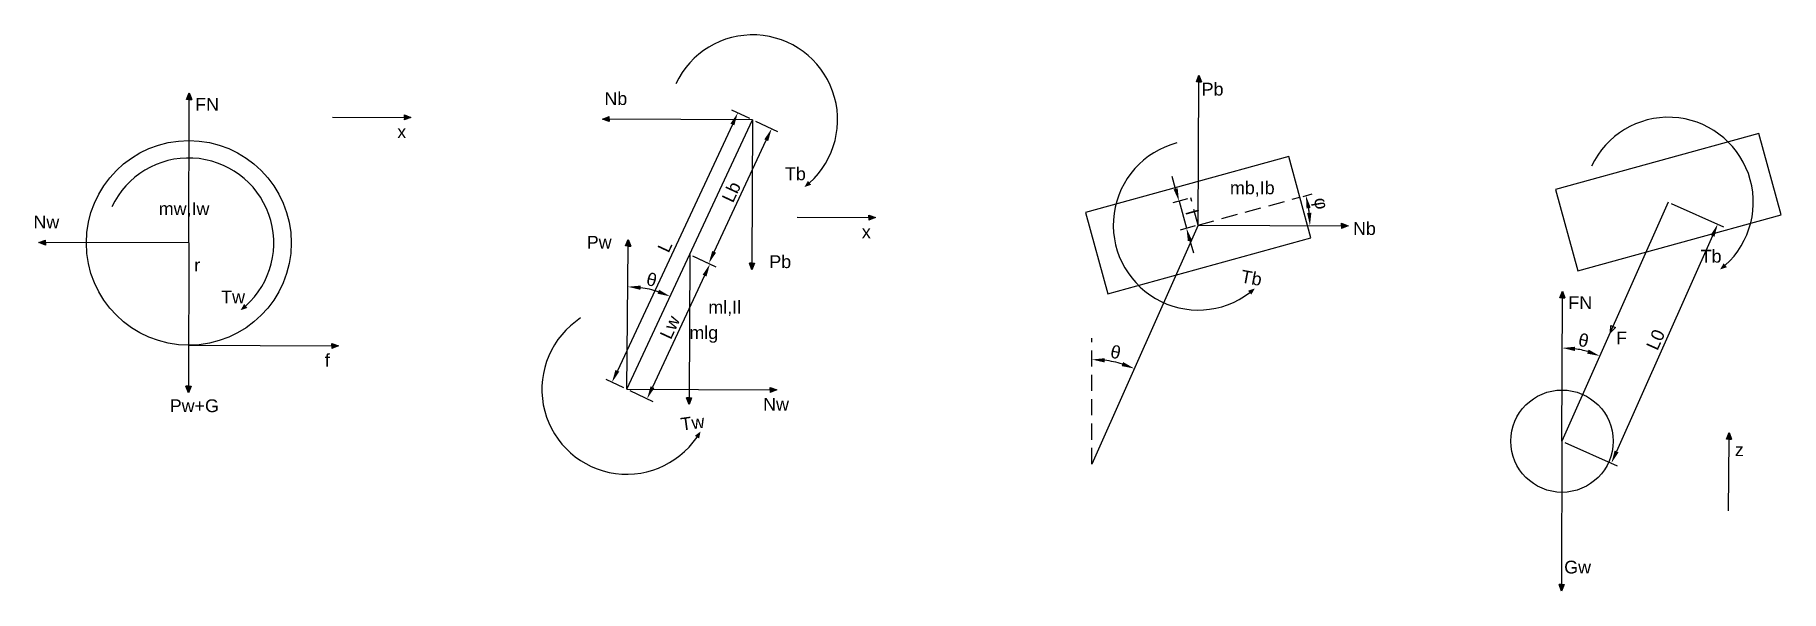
# Model space of a CAD drawing. Header units: millimetres. Extents: x 2712 to 3053, y 1642 to 1751.
import ezdxf

# ---------------------------------------------------------------- set-up
doc = ezdxf.new("R2010")
doc.units = ezdxf.units.MM
doc.linetypes.add('HIDDEN2', pattern=[4.7625, 3.175, -1.5875])
doc.layers.get('Defpoints').update_dxf_attribs({"linetype": 'HIDDEN2'})
doc.styles.add('Annotative', font='arial.ttf')
doc.styles.get("Standard").update_dxf_attribs({"font": 'arial.ttf'})
doc.dimstyles.new('ISO-25', dxfattribs={"dimtxt": 2.5, "dimasz": 2.5, "dimexe": 1.25, "dimexo": 0.625, "dimtad": 1, "dimtxsty": 'Standard', "dimcen": 2.5, "dimadec": 0, "dimazin": 0, "dimtfac": 1, "dimtmove": 0, "dimatfit": 3, "dimfxl": 1, "dimarcsym": 0})

# ---------------------------------------------------------------- blocks, each defined once
blk = doc.blocks.new('*D1')
at = {"color": 0, "lineweight": -2, "transparency": 16777216}
for p, q in [((2840.44, 1707.9), (2844.96, 1705.79)), ((2842.77, 1704.06), (2832.6, 1682.26)), ((2828.16, 1681.57), (2832.68, 1679.46))]:
    blk.add_line(p, q, dxfattribs=at)
at = {"color": 0, "transparency": 16777216}
for points in [[(2842.4, 1704.23), (2843.15, 1703.88), (2843.83, 1706.32)], [(2832.23, 1682.43), (2832.98, 1682.08), (2831.55, 1679.99)]]:
    blk.add_solid(points, dxfattribs=at)
at = {"layer": 'Defpoints', "color": 0, "transparency": 16777216}
for p in [(2839.87, 1708.17), (2827.59, 1681.84), (2831.55, 1679.99)]:
    blk.add_point(p, dxfattribs=at)
at = {"color": 0, "transparency": 16777216, "insert": (2835.99, 1693.95), "char_height": 2.5, "attachment_point": 5, "rotation": 64.9893}
blk.add_mtext('Lw', dxfattribs=at)
blk = doc.blocks.new('*D2')
at = {"color": 0, "lineweight": -2, "transparency": 16777216}
for p, q in [((2852.72, 1734.24), (2857, 1732.24)), ((2844.64, 1708.7), (2854.81, 1730.5)), ((2840.44, 1707.9), (2844.72, 1705.91))]:
    blk.add_line(p, q, dxfattribs=at)
at = {"color": 0, "transparency": 16777216}
for points in [[(2854.44, 1730.68), (2855.19, 1730.33), (2855.87, 1732.77)], [(2844.27, 1708.88), (2845.02, 1708.53), (2843.59, 1706.44)]]:
    blk.add_solid(points, dxfattribs=at)
at = {"layer": 'Defpoints', "color": 0, "transparency": 16777216}
for p in [(2852.16, 1734.5), (2855.87, 1732.77), (2839.87, 1708.17)]:
    blk.add_point(p, dxfattribs=at)
at = {"color": 0, "transparency": 16777216, "insert": (2848.01, 1720.4), "char_height": 2.5, "attachment_point": 5, "rotation": 64.9893}
blk.add_mtext('Lb', dxfattribs=at)
blk = doc.blocks.new('*D3')
at = {"color": 0, "lineweight": -2, "transparency": 16777216}
for p, q in [((2851.59, 1734.76), (2848.12, 1736.38)), ((2848.2, 1733.59), (2825.75, 1685.46)), ((2827.02, 1682.1), (2823.56, 1683.72))]:
    blk.add_line(p, q, dxfattribs=at)
at = {"color": 0, "transparency": 16777216}
for points in [[(2847.82, 1733.76), (2848.58, 1733.41), (2849.26, 1735.85)], [(2825.37, 1685.63), (2826.12, 1685.28), (2824.69, 1683.19)]]:
    blk.add_solid(points, dxfattribs=at)
at = {"layer": 'Defpoints', "color": 0, "transparency": 16777216}
for p in [(2852.16, 1734.5), (2824.69, 1683.19), (2827.59, 1681.84)]:
    blk.add_point(p, dxfattribs=at)
at = {"color": 0, "transparency": 16777216, "insert": (2835.01, 1709.75), "char_height": 2.5, "attachment_point": 5, "rotation": 64.9893}
blk.add_mtext('L', dxfattribs=at)
blk = doc.blocks.new('*D4')
at = {"color": 0, "lineweight": -2, "transparency": 16777216}
blk.add_arc((2827.59, 1681.84), 20.03, 72.1451, 82.2897, dxfattribs=at)
at = {"color": 0, "transparency": 16777216}
for points in [[(2830.25, 1701.27), (2830.31, 1702.1), (2827.78, 1701.87)], [(2833.88, 1701.29), (2833.58, 1700.52), (2836.06, 1699.99)]]:
    blk.add_solid(points, dxfattribs=at)
at = {"layer": 'Defpoints', "color": 0, "transparency": 16777216}
for p in [(2852.16, 1734.5), (2827.86, 1709.84), (2833.4, 1701.01), (2827.59, 1681.84), (2827.59, 1681.84)]:
    blk.add_point(p, dxfattribs=at)
at = {"color": 0, "transparency": 16777216, "insert": (2832.44, 1703.24), "char_height": 2.5, "attachment_point": 5, "rotation": 347.2174}
blk.add_mtext('θ', dxfattribs=at)
blk = doc.blocks.new('*D5')
at = {"layer": 'Defpoints', "color": 0, "lineweight": -2, "transparency": 16777216}
blk.add_line((2959.64, 1719.52), (2961.42, 1720), dxfattribs=at)
blk.add_arc((2939.18, 1713.92), 21.81, 6.2932, 8.7254, dxfattribs=at)
at = {"layer": 'Defpoints', "color": 0, "transparency": 16777216}
for p in [(2959.03, 1719.35), (2960.91, 1715.79), (2939.18, 1713.92), (2939.18, 1713.92), (2967.17, 1713.79)]:
    blk.add_point(p, dxfattribs=at)
for points in [[(2960.33, 1717.14), (2961.14, 1717.32), (2960.21, 1719.68)], [(2961.27, 1716.33), (2960.44, 1716.29), (2960.99, 1713.82)]]:
    blk.add_solid(points, dxfattribs=at)
at = {"layer": 'Defpoints', "color": 0, "transparency": 16777216, "insert": (2962.84, 1718.1), "char_height": 2.5, "attachment_point": 5, "rotation": 280.0155}
blk.add_mtext('φ', dxfattribs=at)
blk = doc.blocks.new('*D6')
at = {"color": 0, "lineweight": -2, "transparency": 16777216}
for p, q in [((2934.76, 1721.03), (2934.09, 1723.44)), ((2937.11, 1719.08), (2934.22, 1718.28)), ((2935.42, 1718.61), (2936.89, 1713.29)), ((2938.57, 1713.75), (2935.68, 1712.96)), ((2937.55, 1710.88), (2938.22, 1708.47))]:
    blk.add_line(p, q, dxfattribs=at)
at = {"color": 0, "transparency": 16777216}
for points in [[(2935.16, 1721.14), (2934.36, 1720.91), (2935.42, 1718.61)], [(2937.95, 1710.99), (2937.15, 1710.77), (2936.89, 1713.29)]]:
    blk.add_solid(points, dxfattribs=at)
at = {"layer": 'Defpoints', "color": 0, "transparency": 16777216}
for p in [(2937.71, 1719.25), (2936.89, 1713.29), (2939.18, 1713.92)]:
    blk.add_point(p, dxfattribs=at)
at = {"color": 0, "transparency": 16777216, "insert": (2937.96, 1716.45), "char_height": 2.5, "attachment_point": 5, "rotation": 285.408}
blk.add_mtext('l', dxfattribs=at)
blk = doc.blocks.new('*D7')
at = {"color": 0, "lineweight": -2, "transparency": 16777216}
blk.add_arc((2918.41, 1667.22), 20.43, 73.0437, 82.9837, dxfattribs=at)
at = {"color": 0, "transparency": 16777216}
for points in [[(2920.88, 1687.08), (2920.93, 1687.91), (2918.41, 1687.65)], [(2924.51, 1687.15), (2924.22, 1686.37), (2926.71, 1685.89)]]:
    blk.add_solid(points, dxfattribs=at)
at = {"layer": 'Defpoints', "color": 0, "transparency": 16777216}
for p in [(2939.18, 1713.92), (2918.41, 1691.84), (2924.03, 1686.86), (2918.41, 1667.22), (2918.41, 1667.22)]:
    blk.add_point(p, dxfattribs=at)
at = {"color": 0, "transparency": 16777216, "insert": (2923.05, 1689.08), "char_height": 2.5, "attachment_point": 5, "rotation": 348.0137}
blk.add_mtext('θ', dxfattribs=at)
blk = doc.blocks.new('*D10')
at = {"color": 0, "lineweight": -2, "transparency": 16777216}
blk.add_arc((3010.21, 1671.7), 18.22, 73.8973, 81.9915, dxfattribs=at)
at = {"color": 0, "transparency": 16777216}
for points in [[(3012.72, 1689.32), (3012.78, 1690.15), (3010.26, 1689.91)], [(3015.41, 1689.59), (3015.12, 1688.81), (3017.61, 1688.34)]]:
    blk.add_solid(points, dxfattribs=at)
at = {"layer": 'Defpoints', "color": 0, "transparency": 16777216}
for p in [(3030.98, 1718.4), (3010.28, 1699.7), (3015.24, 1689.2), (3010.21, 1671.7), (3010.21, 1671.7)]:
    blk.add_point(p, dxfattribs=at)
at = {"color": 0, "transparency": 16777216, "insert": (3014.42, 1691.38), "char_height": 2.5, "attachment_point": 5, "rotation": 347.9444}
blk.add_mtext('θ', dxfattribs=at)
blk = doc.blocks.new('*D11')
at = {"color": 0, "lineweight": -2, "transparency": 16777216}
for p, q in [((3031.55, 1718.14), (3041.76, 1713.6)), ((3039.61, 1711.82), (3020.87, 1669.69)), ((3010.78, 1671.44), (3021, 1666.9))]:
    blk.add_line(p, q, dxfattribs=at)
at = {"color": 0, "transparency": 16777216}
for points in [[(3039.23, 1711.99), (3039.99, 1711.65), (3040.62, 1714.11)], [(3020.49, 1669.86), (3021.25, 1669.52), (3019.86, 1667.41)]]:
    blk.add_solid(points, dxfattribs=at)
at = {"layer": 'Defpoints', "color": 0, "transparency": 16777216}
for p in [(3030.98, 1718.4), (3010.21, 1671.7), (3019.86, 1667.41)]:
    blk.add_point(p, dxfattribs=at)
at = {"color": 0, "transparency": 16777216, "insert": (3028.5, 1691.53), "char_height": 2.5, "attachment_point": 5, "rotation": 66.0274}
blk.add_mtext('L0', dxfattribs=at)

msp = doc.modelspace()

# ---------------------------------------------------------------- hatches: boundary and pattern name
h = msp.add_hatch(color=256)
h.dxf.hatch_style = 1
h.paths.add_polyline_path([(2939.311, 1741.92), (2939.811, 1741.918), (2939.314, 1743.22), (2938.811, 1741.922)])
h = msp.add_hatch(color=256)
h.dxf.hatch_style = 1
h.paths.add_polyline_path([(2742.12, 1738.44), (2742.62, 1738.439), (2742.12, 1739.74), (2741.62, 1738.44)])
h = msp.add_hatch(color=256)
h.dxf.hatch_style = 1
h.paths.add_polyline_path([(2784.141, 1734.966), (2784.139, 1734.466), (2785.441, 1734.963), (2784.142, 1735.466)])
h = msp.add_hatch(color=256)
h.dxf.hatch_style = 1
h.paths.add_polyline_path([(2824.158, 1734.635), (2824.16, 1735.135), (2822.858, 1734.638), (2824.157, 1734.135)])
h = msp.add_hatch(color=256)
h.dxf.hatch_style = 1
h.paths.add_polyline_path([(2863.278, 1722.182), (2862.961, 1722.569), (2862.274, 1721.356), (2863.596, 1721.796)])
h = msp.add_hatch(color=256)
h.dxf.hatch_style = 1
h.paths.add_polyline_path([(2874.872, 1715.386), (2874.87, 1714.886), (2876.172, 1715.383), (2874.873, 1715.886)])
h = msp.add_hatch(color=256)
h.dxf.hatch_style = 1
h.paths.add_polyline_path([(2967.175, 1713.785), (2967.173, 1713.285), (2968.475, 1713.782), (2967.176, 1714.285)])
h = msp.add_hatch(color=256)
h.dxf.hatch_style = 1
h.paths.add_polyline_path([(2714.053, 1710.508), (2714.054, 1711.008), (2712.753, 1710.508), (2714.053, 1710.008)])
h = msp.add_hatch(color=256)
h.dxf.hatch_style = 1
h.paths.add_polyline_path([(2827.86, 1709.837), (2828.36, 1709.832), (2827.869, 1711.137), (2827.36, 1709.84)])
h = msp.add_hatch(color=256)
h.dxf.hatch_style = 1
h.paths.add_polyline_path([(2852.022, 1706.5), (2851.522, 1706.502), (2852.019, 1705.2), (2852.522, 1706.499)])
h = msp.add_hatch(color=256)
h.dxf.hatch_style = 1
h.paths.add_polyline_path([(3042.098, 1706.079), (3041.781, 1706.465), (3041.094, 1705.252), (3042.416, 1705.693)])
h = msp.add_hatch(color=256)
h.dxf.hatch_style = 1
h.paths.add_polyline_path([(2753.173, 1698.123), (2752.856, 1698.509), (2752.169, 1697.296), (2753.491, 1697.737)])
h = msp.add_hatch(color=256)
h.dxf.hatch_style = 1
h.paths.add_polyline_path([(2949.229, 1700.718), (2948.907, 1701.101), (2950.226, 1701.552), (2949.549, 1700.335)])
h = msp.add_hatch(color=256)
h.dxf.hatch_style = 1
h.paths.add_polyline_path([(3010.28, 1699.696), (3010.78, 1699.695), (3010.28, 1700.996), (3009.78, 1699.696)])
h = msp.add_hatch()
h.set_pattern_fill('ANGLE', color=256)
h.set_pattern_definition([(0, (0, 0), (0, 6.985), [5.08, -1.905]), (90, (0, 0), (-6.985, 4e-16), [5.08, -1.905])])
h.paths.add_polyline_path([(3020.184, 1694.123), (3019.727, 1694.326), (3019.657, 1692.936)])
h.paths.add_polyline_path([(3020.641, 1693.92), (3020.184, 1694.123), (3019.657, 1692.936), (3019.656, 1692.935)])
h = msp.add_hatch(color=256)
h.dxf.hatch_style = 1
h.paths.add_polyline_path([(2770.004, 1690.305), (2770.002, 1689.805), (2771.304, 1690.302), (2770.005, 1690.805)])
h = msp.add_hatch(color=256)
h.dxf.hatch_style = 1
h.paths.add_polyline_path([(2741.985, 1682.44), (2741.485, 1682.441), (2741.985, 1681.14), (2742.485, 1682.44)])
h = msp.add_hatch(color=256)
h.dxf.hatch_style = 1
h.paths.add_polyline_path([(2855.589, 1681.702), (2855.586, 1681.202), (2856.889, 1681.699), (2855.59, 1682.202)])
h = msp.add_hatch(color=256)
h.dxf.hatch_style = 1
h.paths.add_polyline_path([(2839.738, 1680.169), (2839.238, 1680.171), (2839.735, 1678.869), (2840.238, 1680.168)])
h = msp.add_hatch(color=256)
h.dxf.hatch_style = 1
h.paths.add_polyline_path([(2841.294, 1672.481), (2840.868, 1672.743), (2841.978, 1673.587), (2841.719, 1672.218)])
h = msp.add_hatch(color=256)
h.dxf.hatch_style = 1
h.paths.add_polyline_path([(3042.827, 1672.107), (3043.327, 1672.105), (3042.83, 1673.407), (3042.327, 1672.108)])
h = msp.add_hatch(color=256)
h.dxf.hatch_style = 1
h.paths.add_polyline_path([(3010.144, 1643.697), (3009.644, 1643.698), (3010.144, 1642.397), (3010.644, 1643.697)])

# ---------------------------------------------------------------- linework, layer by layer
for p, q in [((2938.811, 1741.922), (2939.314, 1743.22)), ((2939.314, 1743.22), (2939.811, 1741.918)), ((2741.62, 1738.44), (2742.12, 1739.74)), ((2742.12, 1739.74), (2742.62, 1738.439)), ((2939.311, 1741.92), (2938.811, 1741.922)), ((2939.175, 1713.921), (2939.311, 1741.92)), ((2939.311, 1741.92), (2939.811, 1741.918)), ((2742.12, 1738.44), (2741.62, 1738.44)), ((2742.052, 1710.44), (2742.12, 1738.44)), ((2742.12, 1738.44), (2742.62, 1738.439)), ((2770.141, 1735.034), (2784.141, 1734.966)), ((2784.141, 1734.966), (2784.139, 1734.466)), ((2785.441, 1734.963), (2784.139, 1734.466)), ((2784.141, 1734.966), (2784.142, 1735.466)), ((2784.142, 1735.466), (2785.441, 1734.963)), ((2822.858, 1734.638), (2824.16, 1735.135)), ((2824.157, 1734.135), (2822.858, 1734.638)), ((2824.158, 1734.635), (2824.157, 1734.135)), ((2824.158, 1734.635), (2824.16, 1735.135)), ((2852.158, 1734.5), (2824.158, 1734.635)), ((2827.589, 1681.838), (2852.158, 1734.5)), ((2852.158, 1734.5), (2852.022, 1706.5)), ((2860.872, 1715.454), (2874.872, 1715.386)), ((2874.872, 1715.386), (2874.87, 1714.886)), ((2876.172, 1715.383), (2874.87, 1714.886)), ((2874.872, 1715.386), (2874.873, 1715.886)), ((2874.873, 1715.886), (2876.172, 1715.383)), ((3030.977, 1718.396), (3010.212, 1671.696)), ((2939.175, 1713.921), (2918.41, 1667.221)), ((2939.175, 1713.921), (2967.175, 1713.785)), ((2967.175, 1713.785), (2967.173, 1713.285)), ((2968.475, 1713.782), (2967.173, 1713.285)), ((2967.175, 1713.785), (2967.176, 1714.285)), ((2967.176, 1714.285), (2968.475, 1713.782)), ((2712.753, 1710.508), (2714.054, 1711.008)), ((2714.053, 1710.008), (2712.753, 1710.508)), ((2714.053, 1710.508), (2714.054, 1711.008)), ((2742.052, 1710.44), (2714.053, 1710.508)), ((2714.053, 1710.508), (2714.053, 1710.008)), ((2742.052, 1710.44), (2741.985, 1682.44)), ((2827.36, 1709.84), (2827.869, 1711.137)), ((2827.86, 1709.837), (2827.36, 1709.84)), ((2827.589, 1681.838), (2827.86, 1709.837)), ((2827.86, 1709.837), (2828.36, 1709.832)), ((2827.869, 1711.137), (2828.36, 1709.832)), ((2839.873, 1708.169), (2839.738, 1680.169)), ((2852.022, 1706.5), (2851.522, 1706.502)), ((2852.019, 1705.2), (2851.522, 1706.502)), ((2852.522, 1706.499), (2852.019, 1705.2)), ((2852.022, 1706.5), (2852.522, 1706.499)), ((3009.78, 1699.696), (3010.28, 1700.996)), ((3010.28, 1699.696), (3009.78, 1699.696)), ((3010.212, 1671.696), (3010.28, 1699.696)), ((3010.28, 1700.996), (3010.78, 1699.695)), ((3010.28, 1699.696), (3010.78, 1699.695)), ((3019.656, 1692.935), (3019.727, 1694.326)), ((3020.641, 1693.92), (3019.656, 1692.935)), ((3019.727, 1694.326), (3020.641, 1693.92)), ((2742.004, 1690.44), (2770.004, 1690.305)), ((2770.004, 1690.305), (2770.002, 1689.805)), ((2771.304, 1690.302), (2770.002, 1689.805)), ((2770.004, 1690.305), (2770.005, 1690.805)), ((2770.005, 1690.805), (2771.304, 1690.302)), ((2741.985, 1682.44), (2741.485, 1682.441)), ((2741.985, 1681.14), (2741.485, 1682.441)), ((2741.985, 1682.44), (2742.485, 1682.44)), ((2742.485, 1682.44), (2741.985, 1681.14)), ((2827.589, 1681.838), (2855.589, 1681.702)), ((2855.589, 1681.702), (2855.586, 1681.202)), ((2856.889, 1681.699), (2855.586, 1681.202)), ((2855.589, 1681.702), (2855.59, 1682.202)), ((2855.59, 1682.202), (2856.889, 1681.699)), ((2839.738, 1680.169), (2839.238, 1680.171)), ((2839.735, 1678.869), (2839.238, 1680.171)), ((2840.238, 1680.168), (2839.735, 1678.869)), ((2839.738, 1680.169), (2840.238, 1680.168)), ((3010.212, 1671.696), (3010.144, 1643.697)), ((3042.327, 1672.108), (3042.83, 1673.407)), ((3042.827, 1672.107), (3042.327, 1672.108)), ((3042.759, 1658.107), (3042.827, 1672.107)), ((3042.827, 1672.107), (3043.327, 1672.105)), ((3042.83, 1673.407), (3043.327, 1672.105)), ((3010.144, 1643.697), (3009.644, 1643.698)), ((3010.144, 1642.397), (3009.644, 1643.698)), ((3010.144, 1643.697), (3010.644, 1643.697)), ((3010.644, 1643.697), (3010.144, 1642.397))]:
    msp.add_line(p, q)
for points in [[(3048.653, 1731.805), (3008.96, 1720.865), (3013.302, 1704.988), (3052.995, 1715.927)], [(2956.851, 1727.329), (2917.157, 1716.39), (2921.5, 1700.512), (2961.193, 1711.452)]]:
    msp.add_lwpolyline(points, close=True)
for centre, radius in [((2742.052, 1710.44), 20), ((3010.212, 1671.696), 10)]:
    msp.add_circle(centre, radius)
for centre, start, end in [((2852.158, 1734.5), 312.04867, 154.84114), ((3030.977, 1718.396), 312.04867, 154.84114), ((2939.175, 1713.921), 104.52358, 307.31606), ((2742.052, 1710.44), 312.04867, 154.84114), ((2827.589, 1681.838), 122.91223, 325.7047)]:
    msp.add_arc(centre, 16.592, start, end)
at = {"layer": 'Defpoints'}
for p, q in [((2939.175, 1713.921), (2937.708, 1719.245)), ((2939.175, 1713.921), (2959.022, 1719.39)), ((2918.41, 1667.221), (2918.41, 1691.841))]:
    msp.add_line(p, q, dxfattribs=at)

# ---------------------------------------------------------------- texts
at = {"char_height": 2.5, "attachment_point": 1}
for s, width, insert in [('Nb', 9.8643, (2823.21, 1739.899)), ('Pb', 6.65425, (2939.842, 1741.744)), ('FN', 6.75969, (2743.287, 1738.765)), ('x', 6.75969, (2782.757, 1733.425)), ('Tb', 4.46857, (2858.474, 1725.195)), ('mb,Ib', 20.53241, (2945.369, 1722.458)), ('Nw', 7.52977, (2711.715, 1715.781)), ('mw,Iw', 13.78294, (2736.183, 1718.377)), ('Pw', 11.76793, (2819.763, 1711.823)), ('x', 6.75969, (2873.488, 1713.845)), ('Nb', 6.46062, (2969.406, 1714.497)), ('Tb', 4.46857, (3037.294, 1709.092)), ('r', 7.59079, (2743.116, 1707.361)), ('Pb', 10.72958, (2855.413, 1708.02)), ('Tw', 4.46857, (2748.369, 1701.136)), ('FN', 6.75969, (3011.447, 1700.021)), ('mlg', 3.0761, (2839.806, 1694.169)), ('F', 6.75969, (3020.77, 1693.127)), ('f', 6.75969, (2768.62, 1688.764)), ('Pw+G', 11.80806, (2738.325, 1679.869)), ('Nw', 6.75969, (2854.205, 1680.162)), ('z', 6.75969, (3043.964, 1671.278)), ('Gw', 6.75969, (3010.644, 1648.341))]:
    msp.add_mtext_dynamic_manual_height_columns(s, width=width, gutter_width=12.5, heights=[0], dxfattribs=dict(at, insert=insert))
at = {"char_height": 2.5, "attachment_point": 3}
for s, insert, rotation in [('Tb', (2951.802, 1704.46), 349.36472), ('Tw', (2842.556, 1676.843), 7.75337)]:
    msp.add_mtext_dynamic_manual_height_columns(s, width=4.46857, gutter_width=12.5, heights=[0], dxfattribs=dict(at, insert=insert, rotation=rotation))
at = {"insert": (2843.508, 1699.143), "char_height": 2.5, "width": 12.46196, "attachment_point": 1, "style": 'Annotative'}
msp.add_mtext('ml,Il', dxfattribs=at)

# ---------------------------------------------------------------- dimensions: what is measured, and where the dimension line sits
dim = msp.add_linear_dim(base=(2824.688, 1683.191), p1=(2852.158, 1734.5), p2=(2827.589, 1681.838), angle=244.98926, text='L', dimstyle='ISO-25')
dim.commit()
dim.dimension.update_dxf_attribs({"geometry": '*D3', "text_midpoint": (2836.711, 1708.962), "dimtype": 161})
for base, line1, line2, picture, middle in [((2833.398, 1701.007), ((2827.589, 1681.838), (2852.158, 1734.5)), ((2827.589, 1681.838), (2827.86, 1709.837)), '*D4', (2832.445, 1703.241)), ((2924.034, 1686.86), ((2939.175, 1713.921), (2918.41, 1667.221)), ((2918.41, 1667.221), (2918.41, 1691.841)), '*D7', (2923.05, 1689.079))]:
    dim = msp.add_angular_dim_2l(base=base, line1=line1, line2=line2, text='θ', dimstyle='ISO-25')
    dim.commit()
    dim.dimension.update_dxf_attribs({"geometry": picture, "text_midpoint": middle})
for p1, p2, distance, text, picture, middle in [((2839.873, 1708.169), (2852.158, 1734.5), -4.097, 'Lb', '*D2', (2848.01, 1720.404)), ((2937.708, 1719.245), (2939.175, 1713.921), -2.372, 'l', '*D6', (2937.963, 1716.451)), ((3030.977, 1718.396), (3010.212, 1671.696), 10.555, 'L0', '*D11', (3028.502, 1691.53)), ((2839.873, 1708.169), (2827.589, 1681.838), 4.368, 'Lw', '*D1', (2835.99, 1693.95))]:
    dim = msp.add_aligned_dim(p1=p1, p2=p2, distance=distance, text=text, dimstyle='ISO-25')
    dim.commit()
    dim.dimension.update_dxf_attribs({"geometry": picture, "text_midpoint": middle})
dim = msp.add_angular_dim_2l(base=(3015.242, 1689.204), line1=((3030.977, 1718.396), (3010.212, 1671.696)), line2=((3010.212, 1671.696), (3010.28, 1699.696)), text='θ', dimstyle='ISO-25')
dim.commit()
dim.dimension.update_dxf_attribs({"geometry": '*D10', "text_midpoint": (3014.017, 1689.51), "dimtype": 162})
at = {"layer": 'Defpoints'}
dim = msp.add_angular_dim_2l(base=(2960.907, 1715.789), line1=((2939.175, 1713.921), (2967.175, 1713.785)), line2=((2939.175, 1713.921), (2959.032, 1719.352)), text='φ', dimstyle='ISO-25', dxfattribs=at)
dim.commit()
dim.dimension.update_dxf_attribs({"geometry": '*D5', "text_midpoint": (2960.655, 1717.714), "dimtype": 162})

doc.saveas('drawing.dxf')
